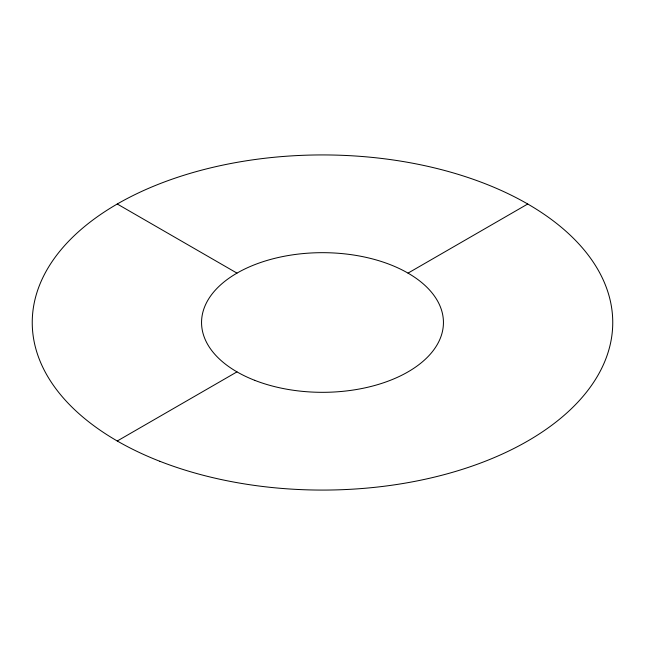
<?xml version="1.0" encoding="UTF-8"?>
<svg xmlns="http://www.w3.org/2000/svg" width="645" height="645" viewBox="0 0 645 645"><rect width="100%" height="100%" fill="white"/><g stroke="black" fill="none" stroke-linecap="round" stroke-linejoin="round"><path stroke-width="0.97" d="M117.261 440.995L236.981 371.875M408.019 273.125L527.739 204.005M117.261 204.005L236.981 273.125M254.711 380.324A120.938 69.821 0 0 0 443.131 327.483A120.938 69.821 0 0 0 269.658 259.693A120.938 69.821 0 0 0 254.711 380.324M159.815 461.28A290.25 167.571 0 0 0 612.008 334.457A290.25 167.571 0 0 0 195.677 171.772A290.25 167.571 0 0 0 159.815 461.28"/></g></svg>
